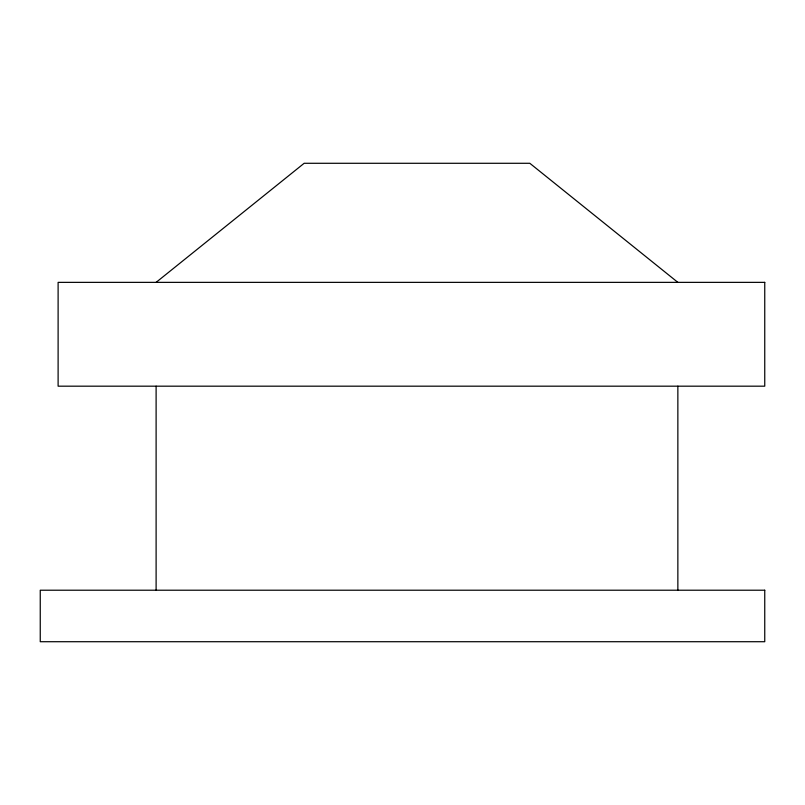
<?xml version="1.0" encoding="UTF-8"?>
<svg xmlns="http://www.w3.org/2000/svg" width="805" height="805" viewBox="0 0 805 805"><rect width="100%" height="100%" fill="white"/><g stroke="black" fill="none" stroke-linecap="round" stroke-linejoin="round"><path stroke-width="1.21" d="M156.11 282.364L304.149 163.284L529.811 163.284L677.86 282.364M677.86 386.179L677.86 590.216M156.11 386.179L156.11 590.216M764.75 282.364L58.111 282.364L58.111 386.179L764.75 386.179L764.75 282.364M764.75 590.216L40.25 590.216L40.25 641.716L764.75 641.716L764.75 590.216"/></g></svg>
